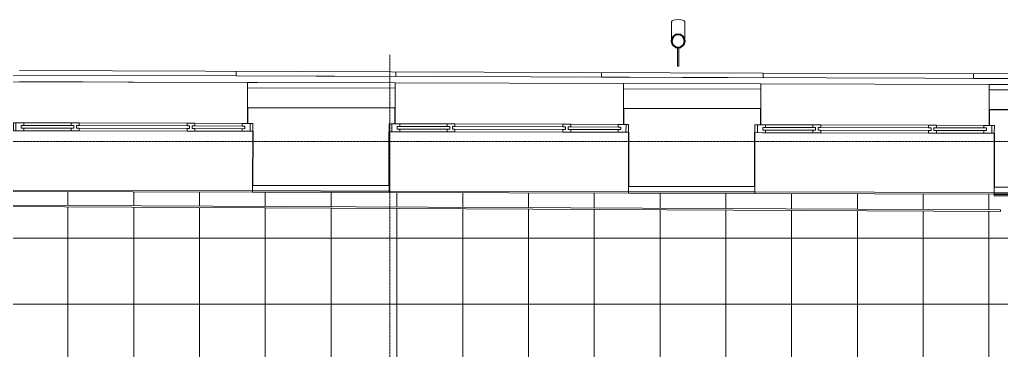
# Model space of a CAD drawing. Header units: millimetres. Extents: x -10915 to 62537, y -37640 to 44223.
# Drawn here: x 27735 to 35197, y 11361 to 13870 of the extents above; entities that cross this region are included whole.
import ezdxf

# ---------------------------------------------------------------- set-up
doc = ezdxf.new("R2010")
doc.units = ezdxf.units.MM
doc.linetypes.add('ADSK_Линия сетки', pattern=[25, 20, -2.5, 0, -2.5])
for name, color, linetype, lineweight in [('_ Окна', 7, 'Continuous', 9), ('Обобщенные модели', 7, 'Continuous', 18), ('Окна', 7, 'Continuous', 9), ('Оси', 7, 'Continuous', 9), ('Перекрытие штриховка', 7, 'Continuous', 18), ('Стены внутренние', 7, 'Continuous', 18), ('Стены наружные', 7, 'Continuous', 18), ('Стены несущие', 7, 'Continuous', 30), ('Стены отделка', 7, 'Continuous', 30), ('Стены штриховка', 7, 'Continuous', 9)]:
    doc.layers.add(name, color=color, linetype=linetype, lineweight=lineweight)

# ---------------------------------------------------------------- blocks, each defined once
blk = doc.blocks.new('окно трехпол с фрамугой - 1800 и 1820х2300_h___нов_ ок15-V29-План полов 4-го этажа')
at = {"layer": '_ Окна', "lineweight": 18}
for p, q in [((-830, 175), (-910, 175)), ((-910, 175), (-910, 115)), ((-850, 135), (-850, 155)), ((-850, 155), (-830, 155)), ((-830, 155), (-830, 175)), ((-410, 175), (-470, 175)), ((-470, 175), (-470, 155)), ((-470, 155), (-450, 155)), ((-450, 155), (-450, 135)), ((-430, 135), (-430, 155)), ((-430, 155), (-410, 155)), ((-410, 155), (-410, 175)), ((470, 175), (410, 175)), ((410, 175), (410, 155)), ((410, 155), (430, 155)), ((430, 155), (430, 135)), ((450, 135), (450, 155)), ((450, 155), (470, 155)), ((470, 155), (470, 175)), ((830, 175), (830, 155)), ((910, 175), (830, 175)), ((830, 155), (850, 155)), ((850, 155), (850, 135)), ((910, 115), (910, 175)), ((-910, 115), (-850, 115)), ((-850, 135), (-830, 135)), ((-830, 115), (-850, 115)), ((-830, 135), (-830, 115)), ((-470, 135), (-470, 115)), ((-450, 135), (-470, 135)), ((-450, 115), (-470, 115)), ((-450, 115), (-430, 115)), ((-430, 135), (-410, 135)), ((-410, 115), (-430, 115)), ((-410, 135), (-410, 115)), ((410, 135), (410, 115)), ((430, 135), (410, 135)), ((430, 115), (410, 115)), ((430, 115), (450, 115)), ((450, 135), (470, 135)), ((470, 115), (450, 115)), ((470, 135), (470, 115)), ((830, 135), (830, 115)), ((850, 135), (830, 135)), ((850, 115), (830, 115)), ((850, 115), (910, 115))]:
    blk.add_line(p, q, dxfattribs=at)
at = {"layer": '_ Окна'}
for p, q in [((-890, 115), (-890, 175)), ((-830, 155), (-470, 155)), ((-410, 155), (410, 155)), ((470, 155), (830, 155)), ((890, 115), (890, 175)), ((-850, 135), (-450, 135)), ((-430, 135), (430, 135)), ((450, 135), (850, 135))]:
    blk.add_line(p, q, dxfattribs=at)
at = {"layer": 'Окна'}
for p, q in [((-830, 175), (-470, 175)), ((-410, 175), (410, 175)), ((470, 175), (830, 175)), ((-470, 115), (-830, 115)), ((410, 115), (-410, 115)), ((830, 115), (470, 115))]:
    blk.add_line(p, q, dxfattribs=at)
blk = doc.blocks.new('окно трехпол с фрамугой - 1800 и 1820х2300_h___нов_ ок15-V30-План полов 4-го этажа')
at = {"layer": '_ Окна', "lineweight": 18}
for p, q in [((-830, 175), (-910, 175)), ((-910, 175), (-910, 115)), ((-850, 135), (-850, 155)), ((-850, 155), (-830, 155)), ((-830, 155), (-830, 175)), ((-410, 175), (-470, 175)), ((-470, 175), (-470, 155)), ((-470, 155), (-450, 155)), ((-450, 155), (-450, 135)), ((-430, 135), (-430, 155)), ((-430, 155), (-410, 155)), ((-410, 155), (-410, 175)), ((470, 175), (410, 175)), ((410, 175), (410, 155)), ((410, 155), (430, 155)), ((430, 155), (430, 135)), ((450, 135), (450, 155)), ((450, 155), (470, 155)), ((470, 155), (470, 175)), ((830, 175), (830, 155)), ((910, 175), (830, 175)), ((830, 155), (850, 155)), ((850, 155), (850, 135)), ((910, 115), (910, 175)), ((-910, 115), (-850, 115)), ((-850, 135), (-830, 135)), ((-830, 115), (-850, 115)), ((-830, 135), (-830, 115)), ((-470, 135), (-470, 115)), ((-450, 135), (-470, 135)), ((-450, 115), (-470, 115)), ((-450, 115), (-430, 115)), ((-430, 135), (-410, 135)), ((-410, 115), (-430, 115)), ((-410, 135), (-410, 115)), ((410, 135), (410, 115)), ((430, 135), (410, 135)), ((430, 115), (410, 115)), ((430, 115), (450, 115)), ((450, 135), (470, 135)), ((470, 115), (450, 115)), ((470, 135), (470, 115)), ((830, 135), (830, 115)), ((850, 135), (830, 135)), ((850, 115), (830, 115)), ((850, 115), (910, 115))]:
    blk.add_line(p, q, dxfattribs=at)
at = {"layer": '_ Окна'}
for p, q in [((-890, 115), (-890, 175)), ((-830, 155), (-470, 155)), ((-410, 155), (410, 155)), ((470, 155), (830, 155)), ((890, 115), (890, 175)), ((-850, 135), (-450, 135)), ((-430, 135), (430, 135)), ((450, 135), (850, 135))]:
    blk.add_line(p, q, dxfattribs=at)
at = {"layer": 'Окна'}
for p, q in [((-830, 175), (-470, 175)), ((-410, 175), (410, 175)), ((470, 175), (830, 175)), ((-470, 115), (-830, 115)), ((410, 115), (-410, 115)), ((830, 115), (470, 115))]:
    blk.add_line(p, q, dxfattribs=at)
blk = doc.blocks.new('окно трехпол с фрамугой - 1800 и 1820х2300_h___нов_ ок15-V31-План полов 4-го этажа')
at = {"layer": '_ Окна', "lineweight": 18}
for p, q in [((-830, 175), (-910, 175)), ((-910, 175), (-910, 115)), ((-850, 135), (-850, 155)), ((-850, 155), (-830, 155)), ((-830, 155), (-830, 175)), ((-410, 175), (-470, 175)), ((-470, 175), (-470, 155)), ((-470, 155), (-450, 155)), ((-450, 155), (-450, 135)), ((-430, 135), (-430, 155)), ((-430, 155), (-410, 155)), ((-410, 155), (-410, 175)), ((470, 175), (410, 175)), ((410, 175), (410, 155)), ((410, 155), (430, 155)), ((430, 155), (430, 135)), ((450, 135), (450, 155)), ((450, 155), (470, 155)), ((470, 155), (470, 175)), ((830, 175), (830, 155)), ((910, 175), (830, 175)), ((830, 155), (850, 155)), ((850, 155), (850, 135)), ((910, 115), (910, 175)), ((-910, 115), (-850, 115)), ((-850, 135), (-830, 135)), ((-830, 115), (-850, 115)), ((-830, 135), (-830, 115)), ((-470, 135), (-470, 115)), ((-450, 135), (-470, 135)), ((-450, 115), (-470, 115)), ((-450, 115), (-430, 115)), ((-430, 135), (-410, 135)), ((-410, 115), (-430, 115)), ((-410, 135), (-410, 115)), ((410, 135), (410, 115)), ((430, 135), (410, 135)), ((430, 115), (410, 115)), ((430, 115), (450, 115)), ((450, 135), (470, 135)), ((470, 115), (450, 115)), ((470, 135), (470, 115)), ((830, 135), (830, 115)), ((850, 135), (830, 135)), ((850, 115), (830, 115)), ((850, 115), (910, 115))]:
    blk.add_line(p, q, dxfattribs=at)
at = {"layer": '_ Окна'}
for p, q in [((-890, 115), (-890, 175)), ((-830, 155), (-470, 155)), ((-410, 155), (410, 155)), ((470, 155), (830, 155)), ((890, 115), (890, 175)), ((-850, 135), (-450, 135)), ((-430, 135), (430, 135)), ((450, 135), (850, 135))]:
    blk.add_line(p, q, dxfattribs=at)
at = {"layer": 'Окна'}
for p, q in [((-830, 175), (-470, 175)), ((-410, 175), (410, 175)), ((470, 175), (830, 175)), ((-470, 115), (-830, 115)), ((410, 115), (-410, 115)), ((830, 115), (470, 115))]:
    blk.add_line(p, q, dxfattribs=at)
blk = doc.blocks.new('Водосток - Тип 1 _карниз больше 490мм_-5185615-План полов 4-го этажа')
at = {"layer": 'Обобщенные модели', "lineweight": 9}
h = blk.add_hatch(dxfattribs=at)
h.set_pattern_fill('FP_67', color=256, style=0, pattern_type=2)
h.set_pattern_definition([(45, (-32615.11, -13548.13), (-106.066, 106.066), [])])
h.paths.add_polyline_path([(125, 110), (146.7, 115), (164.1, 128.8), (173.7, 150.5), (173.7, 171.1), (164.1, 191.2), (146.7, 205), (125, 210), (103.3, 205), (85.9, 191.2), (76.3, 171.1), (77.4, 146.5), (85.9, 128.8), (103.3, 115), (115.5, 112.2)])
at = {"layer": 'Обобщенные модели'}
for p, q in [((75, 306.2), (75, 263.6)), ((175, 263.6), (175, 306.2)), ((120, 109.1), (120, -30)), ((130, -30), (130, 109.1)), ((120, -30), (130, -30))]:
    blk.add_line(p, q, dxfattribs=at)
at = {"layer": 'Обобщенные модели', "flags": 128}
for points in [[(75, 173), (75, 174.3), (75, 177), (75, 179.8), (75, 182.9), (75, 186.2), (75, 189.7), (75, 193.4), (75, 197.2), (75, 201.3), (75, 205.5), (75, 209.9), (75, 214.4), (75, 219.1), (75, 224), (75, 229), (75, 234.1), (75, 239.3), (75, 244.6), (75, 250.1), (75, 255.6), (75, 261.3), (75, 263.6)], [(175, 263.6), (175, 258), (175, 252.4), (175, 246.9), (175, 241.5), (175, 236.2), (175, 231.1), (175, 226), (175, 221.1), (175, 216.4), (175, 211.8), (175, 207.3), (175, 203), (175, 198.9), (175, 194.9), (175, 191.2), (175, 187.6), (175, 184.3), (175, 181.1), (175, 178.1), (175, 175.4), (175, 173)]]:
    blk.add_lwpolyline(points, dxfattribs=at)
at = {"layer": 'Обобщенные модели'}
for start, end in [(90, 270), (270, 90)]:
    blk.add_arc((125, 160), 52, start, end, dxfattribs=at)
at = {"layer": 'Обобщенные модели', "lineweight": 40}
for start, end in [(90, 270), (270, 90)]:
    blk.add_arc((125, 160), 50, start, end, dxfattribs=at)
at = {"layer": 'Обобщенные модели'}
for start_param, end_param in [(4.712389, 6.283185), (3.141593, 4.712389)]:
    blk.add_ellipse((125, 306.2), major_axis=(-50, 0), ratio=0.309017, start_param=start_param, end_param=end_param, dxfattribs=at)

msp = doc.modelspace()

# ---------------------------------------------------------------- hatches: boundary and pattern name
at = {"layer": 'Перекрытие штриховка', "lineweight": 9, "true_color": 0x787878}
h = msp.add_hatch(dxfattribs=at)
h.set_pattern_fill('FP_18', color=8, style=0, pattern_type=2)
h.set_pattern_definition([(0, (9602.2, 36211.3), (0, 500), []), (90, (9602.2, 36211.3), (-500, 3e-14), [])])
h.paths.add_polyline_path([(47086.468, 8849.26), (47087.212, 8848.811), (47087.212, 8849.482)])
h.paths.add_polyline_path([(47382.331, 8845.461), (47381.412, 8844.172), (47382.639, 8844.429), (47382.553, 8844.717)])
h.paths.add_polyline_path([(48911.614, 9646.429), (48913.614, 9644.429), (48913.614, 9646.429)])
h.paths.add_polyline_path([(24278.876, 12574.426), (24278.876, 12575.226), (24278.865, 12574.434)])
h.paths.add_polyline_path([(31985.904, 8790.238), (31983.904, 8788.238), (31985.904, 8788.238)])
h.paths.add_polyline_path([(44748.18, 8627.057), (47077.5, 8627.057), (47078.181, 8833.429), (47083.106, 8846.996), (47092.141, 8852.197), (47093.31, 8852.51), (47095.821, 8853.714), (47135.503, 8854.475), (47135.503, 8864.499), (47148.494, 8864.499), (47148.494, 8854.475), (47366.5, 8853.747), (47380.753, 8847.805), (47385.581, 8841.333), (47385.581, 8838.619), (47386.771, 8837.322), (47387.5, 8771.831), (47388.635, 8627.057), (47394.5, 8627.212), (47394.5, 8979.429), (47410.5, 8979.429), (47410.5, 9518.429), (47402.5, 9518.429), (47402.5, 9528.429), (47410.5, 9528.429), (47410.5, 9634.429), (47408.5, 9634.429), (47408.5, 9646.429), (48883.614, 9646.429), (48883.614, 9770), (48893.614, 9770), (48893.614, 9646.429), (48911.614, 9646.429), (48911.614, 9770), (48923.614, 9770), (48923.614, 9879.641), (48471.614, 10662.528), (48479.409, 10667.028), (48474.409, 10675.688), (48519.442, 10701.688), (48514.442, 10710.348), (48522.236, 10714.848), (48923.614, 10019.641), (48923.614, 10920.359), (48842.236, 10779.408), (48834.442, 10783.908), (48829.442, 10775.248), (48784.409, 10801.248), (48779.409, 10792.587), (48771.614, 10797.087), (48923.614, 11060.359), (48923.614, 11170), (48911.614, 11170), (48911.614, 12109.937), (48893.614, 12109.937), (48893.614, 11170), (48883.614, 11170), (48883.614, 12081.937), (48373.189, 12081.937), (48373.189, 12091.937), (48883.614, 12091.937), (48883.614, 12109.937), (48373.189, 12109.937), (48373.189, 12613.937), (48548.684, 12613.937), (48548.556, 12616.937), (48373.189, 12616.937), (48373.189, 12626.937), (48548.822, 12626.937), (48550.822, 12814.342), (46168.189, 12814.342), (46168.189, 12626.937), (46633.189, 12626.937), (46633.189, 12616.937), (46168.189, 12616.937), (46168.189, 12613.937), (46633.189, 12613.937), (46633.189, 12109.937), (44699.094, 12109.937), (44699.094, 12141.937), (42999.094, 12141.937), (42999.094, 12109.937), (39894.565, 12109.937), (39894.565, 12141.937), (39129.809, 12141.937), (39715.349, 11803.687), (39712.201, 11798.187), (39722.14, 11792.448), (39708.64, 11769.066), (39718.599, 11763.316), (39715.349, 11757.687), (39049.809, 12141.937), (38864.565, 12141.937), (38864.565, 12109.937), (37896.849, 12109.937), (37896.826, 12111.937), (37894.826, 12111.937), (37889.952, 12525.562), (37889.835, 12525.594), (37871.951, 12525.594), (37877.06, 12091.937), (38864.565, 12091.937), (38864.565, 12081.937), (37867.177, 12081.937), (37861.796, 12525.668), (35142.497, 12532.827), (35142.668, 12542.826), (37861.832, 12535.668), (37861.773, 12538.668), (24465.876, 12572.837), (24465.876, 12423.559), (24455.876, 12423.559), (24455.876, 12573.96), (24452.876, 12573.368), (24452.876, 12423.559), (24440.876, 12423.559), (24440.876, 12420.75), (24340.876, 12420.75), (24340.876, 12430.75), (24300.876, 12430.75), (24300.876, 12420.75), (24283.876, 12420.75), (24283.876, 12423.559), (24278.876, 12423.559), (24278.876, 12574.426), (24275.876, 12574.401), (24275.876, 12423.559), (24265.876, 12423.559), (24265.876, 12574.461), (24171.376, 12574.461), (24171.376, 12455.512), (24200.876, 12455.512), (24200.876, 12443.512), (24171.376, 12443.512), (24171.376, 10935.75), (24283.876, 10935.75), (24283.876, 10960.75), (24300.876, 10960.75), (24300.876, 10950.75), (24340.876, 10950.75), (24340.876, 10960.75), (24440.876, 10960.75), (24440.876, 10935.75), (31998.904, 10935.75), (31998.904, 10730.75), (31988.904, 10730.75), (31988.904, 10925.75), (24440.876, 10925.75), (24440.876, 10922.75), (31983.904, 10922.75), (31983.904, 10920.75), (31985.904, 10920.75), (31985.904, 10730.75), (31973.904, 10730.75), (31973.904, 10645.358), (31978.404, 10647.956), (32295.904, 10098.029), (32288.11, 10093.529), (32293.11, 10084.869), (32248.077, 10058.869), (32253.077, 10050.209), (32245.283, 10045.709), (31973.904, 10515.75), (31973.904, 9245.75), (32375.283, 9940.957), (32383.077, 9936.457), (32388.077, 9945.118), (32433.11, 9919.118), (32438.11, 9927.778), (32445.904, 9923.278), (31978.404, 9113.544), (31973.904, 9116.142), (31973.904, 9030.75), (31985.904, 9030.75), (31985.904, 8790.238), (31988.904, 8790.238), (31988.904, 9030.75), (31998.904, 9030.75), (31998.904, 8803.238), (35520, 8803.238), (35520, 8793.238), (31998.904, 8793.238), (31998.904, 8790.238), (35520, 8790.238), (35520, 8758.238), (35591.506, 8758.238), (35589.838, 8761.609), (36370.865, 9212.347), (36374.034, 9206.859), (36364.075, 9201.109), (36377.575, 9177.726), (36367.615, 9171.976), (36370.784, 9166.3), (35664, 8758.238), (36550, 8758.238), (36550, 8790.238), (38699.5, 8790.238), (38699.5, 8758.238), (38771.006, 8758.238), (38769.338, 8761.609), (39550.365, 9212.347), (39553.534, 9206.859), (39543.575, 9201.109), (39557.075, 9177.726), (39547.115, 9171.976), (39550.284, 9166.3), (38843.5, 8758.238), (39729.5, 8758.238), (39729.5, 8790.238), (40041.13, 8790.238), (40041.13, 8793.238), (39729.5, 8793.238), (39729.5, 8803.238), (40041.13, 8803.238), (40041.13, 9100.345), (41961.083, 9100.345), (41961.979, 8797.99), (41963.736, 8667.057), (42381.756, 8667.057), (42381.756, 8657.057), (41963.537, 8657.057), (41963.869, 8639.057), (42381.756, 8639.057), (42381.756, 8627.057), (42431.756, 8627.057), (43271.801, 9112.057), (43291.801, 9077.416), (42511.756, 8627.057), (43451.756, 8627.057), (43451.756, 8639.057), (44175, 8639.057), (44175.031, 8637.057), (44177, 8637.057), (44177, 8627.057), (44195, 8627.057), (44195, 8657.057), (43451.756, 8657.057), (43451.756, 8667.057), (44205, 8667.057), (44205, 8627.057)])
h.paths.add_polyline_path([(41950.758, 8637.057), (41950.426, 8638.744), (41948.868, 8637.057), (41950.736, 8637.057)])
h.paths.add_polyline_path([(41950.736, 8639.057), (41953.736, 8639.057), (41953.537, 8657.057), (41950.537, 8657.057)])
h.paths.add_polyline_path([(41951.083, 8667.057), (41953.426, 8667.057), (41951.083, 8983.221), (41951.083, 9090.345), (40051.13, 9090.345), (40051.13, 8803.238), (40054.13, 8803.238), (40054.13, 9085.345), (40056.13, 9085.345), (40056.13, 9087.345), (41946.083, 9087.345), (41946.083, 9085.345), (41948.083, 9085.345), (41948.978, 8797.99), (41950.868, 8667.057)])
h.paths.add_polyline_path([(31985.904, 8758.238), (32616.756, 8758.238), (32616.728, 8778.238), (31973.904, 8778.238), (31973.904, 8758.238), (31983.904, 8758.238)])
h.paths.add_polyline_path([(38776.5, 8758.238), (38784.285, 8758.238), (38782.129, 8761.488)])
h.paths.add_polyline_path([(35604.785, 8758.238), (35602.629, 8761.488), (35597, 8758.238), (35602.838, 8758.238)])
h.paths.add_polyline_path([(40054.13, 8790.238), (40054.13, 8793.238), (40051.13, 8793.238), (40051.13, 8790.238)])
h.paths.add_polyline_path([(40056.13, 8788.238), (40054.13, 8790.238), (40054.13, 8788.238)])
h.paths.add_polyline_path([(36802.446, 8793.238), (36550, 8793.238), (36550, 8803.238), (38699.5, 8803.238), (38699.5, 8793.238), (36893.264, 8793.238)])
h.paths.add_polyline_path([(47095.5, 8833.93), (47094.352, 8835.147), (47094.832, 8834.097)])
h.paths.add_polyline_path([(47369.5, 8833.936), (47370.939, 8835.433), (47370.377, 8836.429), (47369.5, 8834.81), (47369.5, 8834.136)])
h.paths.add_polyline_path([(31973.904, 9123.75), (31975.61, 9126.704), (31973.904, 9126.704)])
h.paths.add_polyline_path([(31973.904, 10633.811), (31975.61, 10634.795), (31973.904, 10637.75), (31973.904, 10634.795)])
h.paths.add_polyline_path([(24283.876, 10922.75), (24283.876, 10925.75), (24171.376, 10925.75), (24171.376, 10922.75), (24178.663, 10922.75)])
h.paths.add_polyline_path([(44847.212, 12081.937), (44699.094, 12081.937), (44699.094, 12091.937), (46633.189, 12091.937), (46633.189, 12081.937), (44890.918, 12081.937)])
h.paths.add_polyline_path([(42966.094, 12081.937), (39894.565, 12081.937), (39894.565, 12091.937), (42999.094, 12091.937), (42999.094, 12081.937)])
h.paths.add_polyline_path([(48911.614, 12109.937), (48913.614, 12111.937), (48911.614, 12111.937)])
h.paths.add_polyline_path([(35190.406, 12414.596), (24550.531, 12466.184), (24550.589, 12478.184), (35190.464, 12426.596)])
h.paths.add_polyline_path([(24438.376, 12470.75), (24440.876, 12470.75), (24439.833, 12574.837), (24438.376, 12574.837), (24438.376, 12567.99)])
h.paths.add_polyline_path([(37889.835, 12535.594), (37889.799, 12538.594), (37871.798, 12538.594), (37871.833, 12535.641), (37889.799, 12535.594)])
h.paths.add_polyline_path([(37891.776, 12538.589), (37891.799, 12538.594), (37891.75, 12540.562), (37889.952, 12538.594)])
h.paths.add_polyline_path([(37901.784, 12539.991), (37921.779, 12540.462), (37921.19, 12550.511), (37901.66, 12550.459), (37901.777, 12540.562)])
h.paths.add_polyline_path([(48608.346, 12601.937), (48588.558, 12602.15), (48588.686, 12601.937), (48606.423, 12601.937)])
h.paths.add_polyline_path([(46143.189, 12601.937), (46143.189, 12605.472), (46123.189, 12605.472), (46123.189, 12601.937)])
h.paths.add_polyline_path([(48576.685, 12613.937), (48576.685, 12616.937), (48558.716, 12616.937), (48558.684, 12613.937)])
h.paths.add_polyline_path([(48578.664, 12611.937), (48578.664, 12613.937), (48576.685, 12613.937)])
h.paths.add_polyline_path([(46155.189, 12613.937), (46158.189, 12613.937), (46158.189, 12616.937), (46155.189, 12616.937)])
h.paths.add_polyline_path([(46153.189, 12611.937), (46155.189, 12613.937), (46153.189, 12613.937)])
h.paths.add_polyline_path([(46158.189, 12626.937), (46158.189, 12814.342), (46155.189, 12814.342), (46155.189, 12626.937)])
h.paths.add_polyline_path([(48558.823, 12626.937), (48576.824, 12626.937), (48578.685, 12814.342), (48560.823, 12814.342), (48560.295, 12764.924)])

# ---------------------------------------------------------------- linework, layer by layer
at = {"layer": 'Оси', "linetype": 'ADSK_Линия сетки'}
for p, q in [((30549.565, -4909.651), (30549.565, 13602.465)), ((-10114.729, 12945), (56004.853, 12945))]:
    msp.add_line(p, q, dxfattribs=at)
at = {"layer": 'Стены внутренние'}
for p, q in [((29505.962, 12572.665), (27685.968, 12577.457)), ((32362.839, 12565.144), (30542.846, 12569.936)), ((35142.563, 12557.826), (33322.569, 12562.618)), ((35190.406, 12414.596), (24550.531, 12466.184)), ((24550.589, 12478.184), (35190.464, 12426.596)), ((35190.406, 12414.596), (35190.464, 12426.596))]:
    msp.add_line(p, q, dxfattribs=at)
at = {"layer": 'Стены наружные'}
for p, q in [((29543.523, 13392.569), (10925, 13455.585)), ((29381.579, 13443.121), (23756.61, 13462.2)), ((27734.952, 13483.706), (33386.299, 13464.538)), ((29381.698, 13478.121), (29381.579, 13443.121)), ((37852.349, 13414.389), (29381.579, 13443.121)), ((29381.579, 13443.118), (30593.47, 13439.016)), ((30593.588, 13474.01), (30593.47, 13439.01)), ((32156.683, 13468.708), (32156.564, 13433.708)), ((32156.564, 13433.726), (33386.18, 13429.564)), ((33386.299, 13464.538), (33386.18, 13429.538)), ((33386.299, 13464.538), (37816.932, 13449.509)), ((34986.667, 13459.109), (34986.549, 13424.109)), ((27733.127, 13397.335), (29468.121, 13392.768)), ((27735.014, 13397.33), (27735.017, 13398.33)), ((27735.017, 13398.33), (28213.808, 13397.07)), ((30590.004, 13389.814), (32324.998, 13385.247)), ((33369.728, 13382.496), (35104.722, 13377.929)), ((34986.549, 13424.147), (37851.748, 13414.45)), ((29505.93, 12560.665), (27685.937, 12565.457)), ((32362.808, 12553.144), (30542.814, 12557.936)), ((35142.531, 12545.826), (33322.538, 12550.618))]:
    msp.add_line(p, q, dxfattribs=at)
at = {"layer": 'Стены несущие'}
for p, q in [((29467.621, 13202.769), (29467.305, 13082.769)), ((29467.621, 13202.769), (30585.944, 13199.824)), ((30589.504, 13199.815), (30585.944, 13199.824)), ((30589.188, 13079.815), (30589.504, 13199.815)), ((32324.498, 13195.247), (32324.182, 13075.248)), ((33369.228, 13192.497), (32324.498, 13195.247)), ((33368.912, 13072.498), (33369.228, 13192.497)), ((35104.222, 13187.93), (35103.906, 13067.93)), ((35104.222, 13187.93), (38094.257, 13180.058)), ((29507.147, 13022.664), (29506.067, 12612.665)), ((30542.951, 12609.936), (30544.03, 13019.934)), ((32364.024, 13015.143), (32362.945, 12605.144)), ((33322.675, 12602.618), (33323.754, 13012.616)), ((35143.748, 13007.825), (35142.668, 12597.826)), ((30542.951, 12609.936), (29506.067, 12612.665)), ((33322.675, 12602.618), (32362.945, 12605.144)), ((33322.675, 12602.618), (33322.675, 12602.618)), ((37921.19, 12590.512), (35142.668, 12597.826))]:
    msp.add_line(p, q, dxfattribs=at)
at = {"layer": 'Стены отделка', "lineweight": 9}
for p, q in [((29468.121, 13392.768), (29468.016, 13352.768)), ((30590.004, 13389.814), (29468.121, 13392.768)), ((30589.899, 13349.815), (30590.004, 13389.814)), ((32324.998, 13385.247), (32324.893, 13345.247)), ((33369.728, 13382.496), (32324.998, 13385.247)), ((33369.623, 13342.497), (33369.728, 13382.496)), ((35104.722, 13377.929), (35104.617, 13337.929)), ((37901.999, 13370.565), (35104.722, 13377.929)), ((29468.016, 13352.768), (29467.621, 13202.769)), ((30589.504, 13199.815), (30589.899, 13349.815)), ((30589.899, 13349.815), (30589.899, 13349.815)), ((32324.893, 13345.247), (32324.498, 13195.247)), ((33369.228, 13192.497), (33369.623, 13342.497)), ((35104.617, 13337.929), (35104.222, 13187.93)), ((35104.851, 13337.928), (35104.617, 13337.929)), ((30585.944, 13199.824), (30585.944, 13199.824)), ((29506.067, 12612.665), (29505.962, 12572.665)), ((29505.962, 12572.665), (29505.93, 12560.665)), ((29505.93, 12560.665), (30542.814, 12557.936)), ((29505.962, 12572.665), (30542.846, 12569.936)), ((29505.962, 12572.665), (29505.962, 12572.665)), ((30542.814, 12557.936), (30542.846, 12569.936)), ((30542.846, 12569.936), (30542.951, 12609.936)), ((32362.839, 12565.144), (32362.808, 12553.144)), ((32362.808, 12553.144), (33322.538, 12550.618)), ((32362.945, 12605.144), (32362.839, 12565.144)), ((33322.569, 12562.618), (32362.839, 12565.144)), ((33322.538, 12550.618), (33322.569, 12562.618)), ((33322.569, 12562.618), (33322.675, 12602.618)), ((35142.524, 12542.826), (35142.497, 12532.827)), ((37889.835, 12535.594), (35142.524, 12542.826)), ((35142.563, 12557.826), (35142.531, 12545.826)), ((35142.531, 12545.826), (37861.796, 12538.668)), ((35142.668, 12597.826), (35142.563, 12557.826)), ((35142.563, 12557.826), (37941.257, 12550.459)), ((35142.497, 12532.827), (37889.952, 12525.594))]:
    msp.add_line(p, q, dxfattribs=at)
at = {"layer": 'Стены штриховка'}
for p, q in [((30589.899, 13349.815), (29468.016, 13352.768)), ((33369.623, 13342.497), (32324.893, 13345.247)), ((35104.617, 13337.929), (35104.617, 13337.929)), ((37902.471, 13330.563), (35104.851, 13337.928)), ((29505.936, 12562.665), (30542.819, 12559.936)), ((32362.813, 12555.144), (33322.543, 12552.618)), ((35142.537, 12547.826), (37861.773, 12540.668))]:
    msp.add_line(p, q, dxfattribs=at)

# ---------------------------------------------------------------- block references
at = {"layer": 'Обобщенные модели'}
msp.add_blockref('Водосток - Тип 1 _карниз больше 490мм_-5185615-План полов 4-го этажа', (32615.112, 13548.131), dxfattribs=at)
at = {"layer": 'Окна', "rotation": 359.8491625167525}
for name, p in [('окно трехпол с фрамугой - 1800 и 1820х2300_h___нов_ ок15-V29-План полов 4-го этажа', (28596.847, 12910.06)), ('окно трехпол с фрамугой - 1800 и 1820х2300_h___нов_ ок15-V30-План полов 4-го этажа', (31453.724, 12902.539)), ('окно трехпол с фрамугой - 1800 и 1820х2300_h___нов_ ок15-V31-План полов 4-го этажа', (34233.448, 12895.221))]:
    msp.add_blockref(name, p, dxfattribs=at)

doc.saveas('drawing.dxf')
